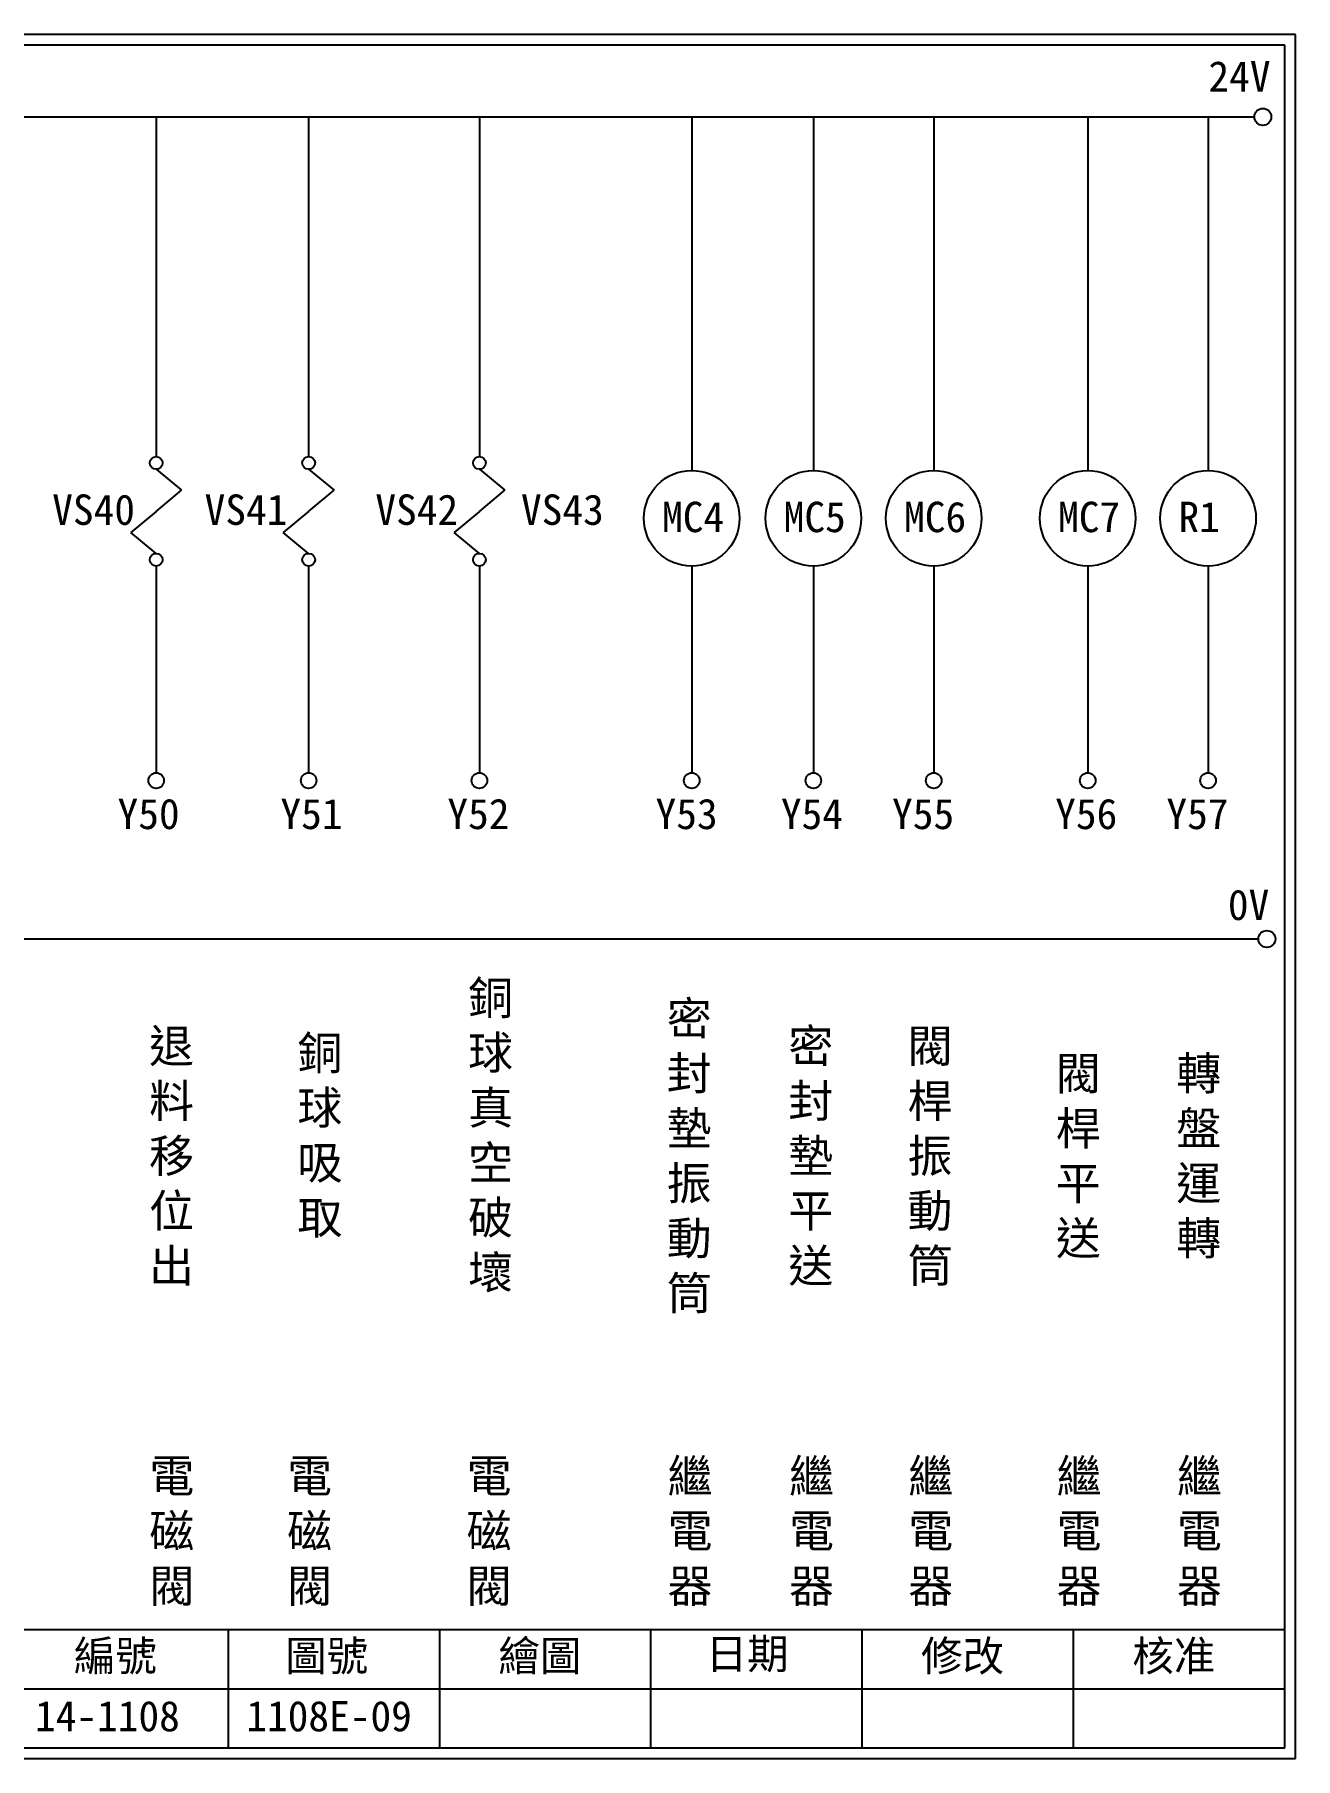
# Model space of a CAD drawing. Extents: x 926 to 1213, y 3 to 207.
# Drawn here: x 1063.6 to 1212.7, y 3 to 207 of the extents above; entities that cross this region are included whole.
import ezdxf

# ---------------------------------------------------------------- set-up
doc = ezdxf.new("R2010")
doc.units = 0
doc.layers.get('0').update_dxf_attribs({"linetype": 'CONTINUOUS'})
doc.layers.add('圖框層', color=7, linetype='CONTINUOUS')
doc.layers.add('標尺寸層', color=3, linetype='CONTINUOUS')
doc.styles.add('CNS', font='romanc.shx', dxfattribs={"bigfont": 'chineset.shx'})
doc.styles.add('STSL', font='kaiu.ttf')

msp = doc.modelspace()

# ---------------------------------------------------------------- linework, layer by layer
for centre in [(1208.88, 197.22), (1209.36, 99.96)]:
    msp.add_circle(centre, 1)
at = {"layer": '圖框層', "color": 7}
for p, q in [((1212.74, 206.97), (925.74, 206.97)), ((1212.74, 3), (1212.74, 206.97)), ((1211.49, 205.72), (926.99, 205.72)), ((1211.49, 4.25), (1211.49, 205.72)), ((926.99, 18.25), (1211.49, 18.25)), ((1086.49, 4.25), (1086.49, 18.25)), ((1111.49, 4.25), (1111.49, 18.25)), ((1136.49, 4.25), (1136.49, 18.25)), ((1161.49, 4.25), (1161.49, 18.25)), ((1186.49, 4.25), (1186.49, 18.25)), ((1061.49, 11.25), (1211.49, 11.25)), ((926.99, 4.25), (1211.49, 4.25)), ((925.74, 3), (1212.74, 3))]:
    msp.add_line(p, q, dxfattribs=at)
at = {"layer": '標尺寸層', "color": 7}
for p, q in [((930.28, 197.22), (1207.88, 197.22)), ((1077.95, 197.22), (1077.95, 157.03)), ((1095.99, 197.22), (1095.99, 157.03)), ((1116.19, 197.22), (1116.19, 157.03)), ((1141.31, 197.22), (1141.31, 155.39)), ((1155.7, 197.22), (1155.7, 155.39)), ((1169.94, 197.22), (1169.94, 155.39)), ((1188.16, 197.22), (1188.16, 155.39)), ((1202.4, 197.22), (1202.4, 155.39)), ((1077.95, 155.53), (1080.96, 153.04)), ((1095.99, 155.53), (1098.99, 153.04)), ((1116.19, 155.53), (1119.19, 153.04)), ((1077.95, 150.55), (1080.96, 153.04)), ((1095.99, 150.55), (1098.99, 153.04)), ((1116.19, 150.55), (1119.19, 153.04)), ((1077.95, 150.55), (1074.95, 148.06)), ((1095.99, 150.55), (1092.99, 148.06)), ((1116.19, 150.55), (1113.19, 148.06)), ((1077.95, 145.57), (1074.95, 148.06)), ((1095.99, 145.57), (1092.99, 148.06)), ((1116.19, 145.57), (1113.19, 148.06)), ((1077.95, 144.07), (1077.95, 119.62)), ((1095.99, 144.07), (1095.99, 119.62)), ((1116.19, 144.07), (1116.19, 119.62)), ((1141.31, 144.07), (1141.31, 119.62)), ((1155.7, 144.07), (1155.7, 119.62)), ((1169.94, 144.07), (1169.94, 119.62)), ((1188.16, 144.07), (1188.16, 119.62)), ((1202.4, 144.07), (1202.4, 119.62)), ((930.49, 99.96), (1208.36, 99.96))]:
    msp.add_line(p, q, dxfattribs=at)
for centre, radius in [((1077.95, 156.28), 0.751), ((1095.99, 156.28), 0.751), ((1116.19, 156.28), 0.751), ((1141.31, 149.73), 5.66), ((1155.7, 149.73), 5.66), ((1169.94, 149.73), 5.66), ((1188.16, 149.73), 5.66), ((1202.4, 149.73), 5.66), ((1077.95, 144.82), 0.751), ((1095.99, 144.82), 0.751), ((1116.19, 144.82), 0.751), ((1077.95, 118.7), 0.92), ((1095.99, 118.7), 0.92), ((1116.19, 118.7), 0.92), ((1141.31, 118.7), 0.92), ((1155.7, 118.7), 0.92), ((1169.94, 118.7), 0.92), ((1188.16, 118.7), 0.92), ((1202.4, 118.7), 0.92)]:
    msp.add_circle(centre, radius, dxfattribs=at)

# ---------------------------------------------------------------- texts
at = {"layer": '圖框層', "color": 4, "style": 'STSL'}
for s, p in [('24V', (1202.44, 200.22)), ('VS40', (1065.65, 148.95)), ('VS41', (1083.68, 148.95)), ('VS42', (1103.88, 148.95)), ('VS43', (1121.11, 148.95)), ('MC4', (1137.8, 148.09)), ('MC5', (1152.19, 148.09)), ('MC6', (1166.43, 148.09)), ('MC7', (1184.65, 148.09)), ('R1', (1198.89, 148.09)), ('Y50', (1073.38, 112.96)), ('Y51', (1092.65, 112.96)), ('Y52', (1112.4, 112.96)), ('Y53', (1137.03, 112.96)), ('Y54', (1151.86, 112.96)), ('Y55', (1165.01, 112.96)), ('Y56', (1184.31, 112.96)), ('Y57', (1197.47, 112.96)), ('0V', (1204.74, 102.2)), ('編號', (1068.21, 13.34)), ('圖號', (1093.21, 13.34)), ('繪圖', (1118.44, 13.34)), ('日期', (1142.96, 13.59)), ('修改', (1168.44, 13.34)), ('核准', (1193.44, 13.34)), ('14-1108', (1063.61, 6.22)), ('1108E-09', (1088.61, 6.22))]:
    msp.add_text(s, height=3.6, dxfattribs=at).set_placement(p)
at = {"layer": '標尺寸層', "color": 7, "char_height": 3.9, "width": 2.8481, "attachment_point": 5, "style": 'CNS'}
for s, insert in [('{\\fDFKai-SB|b0|i0|c136|p65;銅球真空破壞}', (1117.51, 76.54)), ('{\\fDFKai-SB|b0|i0|c136|p65;密封墊振動筒}', (1141.01, 74.09)), ('{\\fDFKai-SB|b0|i0|c136|p65;退料移位出}', (1079.77, 74.09)), ('{\\fDFKai-SB|b0|i0|c136|p65;密封墊平送}', (1155.4, 74.09)), ('{\\fDFKai-SB|b0|i0|c136|p65;銅球吸取}', (1097.32, 76.54)), ('{\\fDFKai-SB|b0|i0|c136|p65;閥桿振動筒}', (1169.5, 74.09)), ('{\\fDFKai-SB|b0|i0|c136|p65;閥桿平送}', (1187.04, 74.09)), ('{\\fDFKai-SB|b0|i0|c136|p65;轉盤運轉}', (1201.29, 74.09)), ('{\\fDFKai-SB|b0|i0|c136|p65;繼電器}', (1141.11, 29.71)), ('{\\fDFKai-SB|b0|i0|c136|p65;繼電器}', (1155.49, 29.71)), ('{\\fDFKai-SB|b0|i0|c136|p65;繼電器}', (1169.59, 29.71)), ('{\\fDFKai-SB|b0|i0|c136|p65;繼電器}', (1187.14, 29.71)), ('{\\fDFKai-SB|b0|i0|c136|p65;繼電器}', (1201.38, 29.71)), ('{\\fDFKai-SB|b0|i0|c136|p65;電磁閥}', (1079.8, 29.71)), ('{\\fDFKai-SB|b0|i0|c136|p65;電磁閥}', (1096.1, 29.71)), ('{\\fDFKai-SB|b0|i0|c136|p65;電磁閥}', (1117.33, 29.71))]:
    msp.add_mtext(s, dxfattribs=dict(at, insert=insert))

doc.saveas('drawing.dxf')
